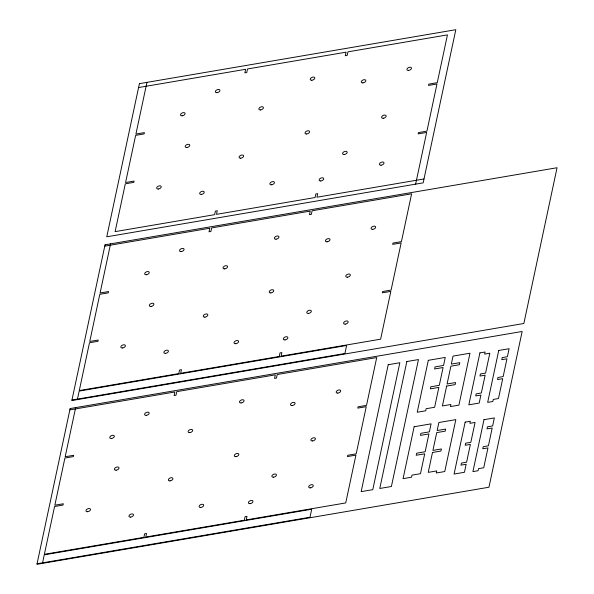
<?xml version="1.0" encoding="UTF-8"?>
<svg xmlns="http://www.w3.org/2000/svg" width="594" height="594" viewBox="0 0 594 594"><rect width="100%" height="100%" fill="white"/><g stroke="black" fill="none" stroke-linecap="round" stroke-linejoin="round"><path stroke-width="0.89" d="M42.449 563.357L44.268 554.833L311.709 509.229L310.001 517.24L37.051 563.78M75.653 407.61L65.177 456.749L73.656 455.308L73.381 456.6L64.902 458.048L54.848 505.204L63.328 503.764L63.046 505.063L54.574 506.504L44.379 554.313L143.889 537.347L144.646 533.776L146.532 533.457L145.768 537.028L244.334 520.218L245.092 516.646L246.978 516.327L246.213 519.899L345.723 502.932L355.91 455.123L347.438 456.571L347.713 455.271L356.192 453.831L366.246 406.667L357.766 408.115L358.041 406.816L366.52 405.368L376.715 357.566L277.205 374.532L276.448 378.103L274.562 378.423L275.326 374.851L176.76 391.654L176.002 395.225L174.116 395.552L174.874 391.981L69.862 409.882M77.361 399.614L79.18 391.082L346.621 345.485L344.914 353.497L71.956 400.037M110.566 243.859L100.089 293.005L108.561 291.557L108.286 292.857L99.814 294.305L89.761 341.461L98.233 340.013L97.958 341.312L89.479 342.76L79.292 390.562L178.794 373.596L179.559 370.025L181.437 369.706L180.68 373.277L279.239 356.474L280.004 352.903L281.883 352.584L281.125 356.148L380.628 339.181L390.822 291.379L382.343 292.82L382.625 291.528L391.097 290.08L401.15 242.924L392.679 244.364L392.953 243.072L401.425 241.624L411.62 193.815L312.117 210.781L311.353 214.352L309.474 214.672L310.231 211.1L211.672 227.91L210.907 231.482L209.021 231.801L209.786 228.23L104.767 246.139M146.941 82.366L135.922 134.066L144.394 132.618L144.119 133.917L135.64 135.365L125.586 182.521L134.066 181.073L133.784 182.373L125.312 183.821L115.117 231.63L214.627 214.664L215.384 211.093L217.27 210.766L216.506 214.337L315.072 197.535L315.83 193.963L317.716 193.644L316.951 197.215L423.99 178.965M415.629 184.14L426.648 132.44L418.176 133.888L418.451 132.588L426.93 131.14L436.984 83.984L428.504 85.432L428.786 84.133L437.258 82.685L447.453 34.875L347.943 51.841L347.186 55.413L345.3 55.739L346.064 52.168L247.498 68.971L246.74 72.542L244.854 72.862L245.619 69.29L138.58 87.541M70.144 408.546L36.939 564.3L488.951 487.229L522.156 331.474L70.144 408.546M105.049 244.802L71.844 400.549L523.856 323.485L557.061 167.731L105.049 244.802M139.404 83.65L106.757 236.806L423.166 182.855L455.813 29.7L139.404 83.65M388.216 364.716L361.159 491.646L372.78 489.664L399.844 362.734L388.216 364.716M406.838 361.538L379.781 488.476L391.401 486.493L418.458 359.563L406.838 361.538M414.137 426.737L403.066 478.66L411.545 477.212L411.984 475.133L420.463 473.693L424.703 453.816L416.223 455.256L416.669 453.185L425.141 451.737L428.935 433.939L420.463 435.38L420.901 433.308L429.38 431.86L431.088 423.849L414.137 426.737M428.296 360.32L417.226 412.236L425.705 410.796L426.143 408.717L434.622 407.276L438.862 387.392L430.383 388.84L430.828 386.761L439.3 385.32L443.094 367.515L434.622 368.963L435.068 366.884L443.54 365.444L445.248 357.432L428.296 360.32M432.484 452.487L428.244 472.364L436.724 470.916L436.278 472.995L444.75 471.547L455.821 419.631L438.869 422.52L437.162 430.531L445.641 429.091L445.196 431.162L436.724 432.61L432.922 450.408L441.401 448.967L440.956 451.039L432.484 452.487M446.643 386.07L442.404 405.947L450.883 404.499L450.438 406.578L458.91 405.13L469.98 353.215L453.029 356.103L451.321 364.115L459.801 362.667L459.355 364.746L450.883 366.194L447.082 383.991L455.561 382.543L455.115 384.622L446.643 386.07M465.147 422.126L454.076 474.049L464.441 472.282L466.149 464.27L460.966 465.154L461.404 463.075L466.587 462.191L470.381 444.394L465.199 445.277L465.644 443.198L470.827 442.315L475.066 422.438L469.884 423.322L470.322 421.243L465.147 422.126M479.9 352.903L468.829 404.826L479.195 403.059L480.902 395.047L475.72 395.931L476.165 393.852L481.348 392.968L485.142 375.17L479.959 376.054L480.405 373.975L485.58 373.091L489.82 353.215L484.637 354.098L485.083 352.019L479.9 352.903M483.984 419.691L472.921 471.606L478.096 470.723L478.541 468.651L483.724 467.768L487.964 447.891L482.781 448.774L483.219 446.695L488.402 445.812L492.196 428.014L487.021 428.898L487.459 426.819L492.641 425.935L494.349 417.924L483.984 419.691M498.745 350.467L487.674 402.383L492.857 401.499L493.302 399.428L498.477 398.544L502.717 378.668L497.534 379.551L497.98 377.472L503.163 376.589L506.957 358.791L501.774 359.674L502.22 357.595L507.402 356.712L509.11 348.7L498.745 350.467M165.481 353.363A2.413 1.403 -23.2 0 0 168.362 350.831A2.413 1.403 -23.2 0 0 164.575 351.099A2.413 1.403 -23.2 0 0 165.481 353.363M372.713 229.351A2.413 1.403 -23.2 0 0 375.594 226.819A2.413 1.403 -23.2 0 0 371.807 227.086A2.413 1.403 -23.2 0 0 372.713 229.351M181.14 251.596A2.413 1.403 -23.2 0 0 184.021 249.072A2.413 1.403 -23.2 0 0 180.234 249.339A2.413 1.403 -23.2 0 0 181.14 251.596M345.233 324.131A2.413 1.403 -23.2 0 0 348.114 321.599A2.413 1.403 -23.2 0 0 344.327 321.866A2.413 1.403 -23.2 0 0 345.233 324.131M270.819 292.909A2.413 1.403 -23.2 0 0 273.7 290.384A2.413 1.403 -23.2 0 0 269.914 290.644A2.413 1.403 -23.2 0 0 270.819 292.909M276.032 239.182A2.413 1.403 -23.2 0 0 278.913 236.65A2.413 1.403 -23.2 0 0 275.119 236.917A2.413 1.403 -23.2 0 0 276.032 239.182M150.973 306.437A2.413 1.403 -23.2 0 0 153.861 303.913A2.413 1.403 -23.2 0 0 150.067 304.18A2.413 1.403 -23.2 0 0 150.973 306.437M224.643 268.874A2.413 1.403 -23.2 0 0 227.524 266.35A2.413 1.403 -23.2 0 0 223.738 266.609A2.413 1.403 -23.2 0 0 224.643 268.874M347.393 277.205A2.413 1.403 -23.2 0 0 350.274 274.673A2.413 1.403 -23.2 0 0 346.488 274.94A2.413 1.403 -23.2 0 0 347.393 277.205M235.662 343.718A2.413 1.403 -23.2 0 0 238.543 341.186A2.413 1.403 -23.2 0 0 234.756 341.453A2.413 1.403 -23.2 0 0 235.662 343.718M327.056 241.81A2.413 1.403 -23.2 0 0 329.945 239.285A2.413 1.403 -23.2 0 0 326.151 239.553A2.413 1.403 -23.2 0 0 327.056 241.81M122.468 347.965A2.413 1.403 -23.2 0 0 125.349 345.433A2.413 1.403 -23.2 0 0 121.562 345.701A2.413 1.403 -23.2 0 0 122.468 347.965M308.405 313.432A2.413 1.403 -23.2 0 0 311.286 310.9A2.413 1.403 -23.2 0 0 307.499 311.167A2.413 1.403 -23.2 0 0 308.405 313.432M204.885 317.137A2.413 1.403 -23.2 0 0 207.766 314.605A2.413 1.403 -23.2 0 0 203.98 314.872A2.413 1.403 -23.2 0 0 204.885 317.137M146.31 274.74A2.413 1.403 -23.2 0 0 149.191 272.215A2.413 1.403 -23.2 0 0 145.404 272.475A2.413 1.403 -23.2 0 0 146.31 274.74M284.942 339.909A2.413 1.403 -23.2 0 0 287.823 337.385A2.413 1.403 -23.2 0 0 284.036 337.652A2.413 1.403 -23.2 0 0 284.942 339.909M130.569 517.107A2.413 1.403 -23.2 0 0 133.45 514.582A2.413 1.403 -23.2 0 0 129.663 514.85A2.413 1.403 -23.2 0 0 130.569 517.107M337.8 393.094A2.413 1.403 -23.2 0 0 340.681 390.57A2.413 1.403 -23.2 0 0 336.895 390.837A2.413 1.403 -23.2 0 0 337.8 393.094M146.235 415.347A2.413 1.403 -23.2 0 0 149.116 412.815A2.413 1.403 -23.2 0 0 145.33 413.082A2.413 1.403 -23.2 0 0 146.235 415.347M310.32 487.874A2.413 1.403 -23.2 0 0 313.209 485.35A2.413 1.403 -23.2 0 0 309.415 485.61A2.413 1.403 -23.2 0 0 310.32 487.874M235.907 456.66A2.413 1.403 -23.2 0 0 238.788 454.128A2.413 1.403 -23.2 0 0 235.001 454.395A2.413 1.403 -23.2 0 0 235.907 456.66M241.119 402.932A2.413 1.403 -23.2 0 0 244 400.401A2.413 1.403 -23.2 0 0 240.214 400.668A2.413 1.403 -23.2 0 0 241.119 402.932M116.068 470.188A2.413 1.403 -23.2 0 0 118.948 467.656A2.413 1.403 -23.2 0 0 115.162 467.924A2.413 1.403 -23.2 0 0 116.068 470.188M189.731 432.625A2.413 1.403 -23.2 0 0 192.612 430.093A2.413 1.403 -23.2 0 0 188.825 430.36A2.413 1.403 -23.2 0 0 189.731 432.625M312.481 440.948A2.413 1.403 -23.2 0 0 315.362 438.424A2.413 1.403 -23.2 0 0 311.575 438.691A2.413 1.403 -23.2 0 0 312.481 440.948M200.757 507.462A2.413 1.403 -23.2 0 0 203.638 504.937A2.413 1.403 -23.2 0 0 199.851 505.204A2.413 1.403 -23.2 0 0 200.757 507.462M292.151 405.561A2.413 1.403 -23.2 0 0 295.032 403.029A2.413 1.403 -23.2 0 0 291.246 403.296A2.413 1.403 -23.2 0 0 292.151 405.561M87.563 511.709A2.413 1.403 -23.2 0 0 90.444 509.184A2.413 1.403 -23.2 0 0 86.657 509.452A2.413 1.403 -23.2 0 0 87.563 511.709M273.492 477.175A2.413 1.403 -23.2 0 0 276.381 474.651A2.413 1.403 -23.2 0 0 272.587 474.918A2.413 1.403 -23.2 0 0 273.492 477.175M169.973 480.88A2.413 1.403 -23.2 0 0 172.854 478.356A2.413 1.403 -23.2 0 0 169.067 478.623A2.413 1.403 -23.2 0 0 169.973 480.88M111.405 438.491A2.413 1.403 -23.2 0 0 114.286 435.959A2.413 1.403 -23.2 0 0 110.499 436.226A2.413 1.403 -23.2 0 0 111.405 438.491M250.029 503.66A2.413 1.403 -23.2 0 0 252.918 501.128A2.413 1.403 -23.2 0 0 249.124 501.395A2.413 1.403 -23.2 0 0 250.029 503.66M201.307 194.424A2.413 1.403 -23.2 0 0 204.188 191.899A2.413 1.403 -23.2 0 0 200.401 192.159A2.413 1.403 -23.2 0 0 201.307 194.424M408.538 70.411A2.413 1.403 -23.2 0 0 411.427 67.887A2.413 1.403 -23.2 0 0 407.633 68.147A2.413 1.403 -23.2 0 0 408.538 70.411M216.973 92.664A2.413 1.403 -23.2 0 0 219.854 90.132A2.413 1.403 -23.2 0 0 216.068 90.399A2.413 1.403 -23.2 0 0 216.973 92.664M381.066 165.191A2.413 1.403 -23.2 0 0 383.947 162.659A2.413 1.403 -23.2 0 0 380.16 162.927A2.413 1.403 -23.2 0 0 381.066 165.191M306.645 133.969A2.413 1.403 -23.2 0 0 309.526 131.445A2.413 1.403 -23.2 0 0 305.739 131.712A2.413 1.403 -23.2 0 0 306.645 133.969M311.857 80.242A2.413 1.403 -23.2 0 0 314.738 77.717A2.413 1.403 -23.2 0 0 310.952 77.985A2.413 1.403 -23.2 0 0 311.857 80.242M186.806 147.505A2.413 1.403 -23.2 0 0 189.686 144.973A2.413 1.403 -23.2 0 0 185.9 145.24A2.413 1.403 -23.2 0 0 186.806 147.505M260.469 109.935A2.413 1.403 -23.2 0 0 263.357 107.41A2.413 1.403 -23.2 0 0 259.563 107.677A2.413 1.403 -23.2 0 0 260.469 109.935M383.219 118.265A2.413 1.403 -23.2 0 0 386.107 115.733A2.413 1.403 -23.2 0 0 382.313 116.001A2.413 1.403 -23.2 0 0 383.219 118.265M271.495 184.779A2.413 1.403 -23.2 0 0 274.376 182.254A2.413 1.403 -23.2 0 0 270.589 182.514A2.413 1.403 -23.2 0 0 271.495 184.779M362.889 82.878A2.413 1.403 -23.2 0 0 365.77 80.346A2.413 1.403 -23.2 0 0 361.984 80.613A2.413 1.403 -23.2 0 0 362.889 82.878M158.301 189.026A2.413 1.403 -23.2 0 0 161.182 186.494A2.413 1.403 -23.2 0 0 157.395 186.761A2.413 1.403 -23.2 0 0 158.301 189.026M344.238 154.492A2.413 1.403 -23.2 0 0 347.119 151.967A2.413 1.403 -23.2 0 0 343.325 152.227A2.413 1.403 -23.2 0 0 344.238 154.492M240.711 158.197A2.413 1.403 -23.2 0 0 243.592 155.665A2.413 1.403 -23.2 0 0 239.805 155.932A2.413 1.403 -23.2 0 0 240.711 158.197M182.143 115.8A2.413 1.403 -23.2 0 0 185.024 113.276A2.413 1.403 -23.2 0 0 181.237 113.543A2.413 1.403 -23.2 0 0 182.143 115.8M320.775 180.97A2.413 1.403 -23.2 0 0 323.656 178.445A2.413 1.403 -23.2 0 0 319.869 178.712A2.413 1.403 -23.2 0 0 320.775 180.97"/></g></svg>
